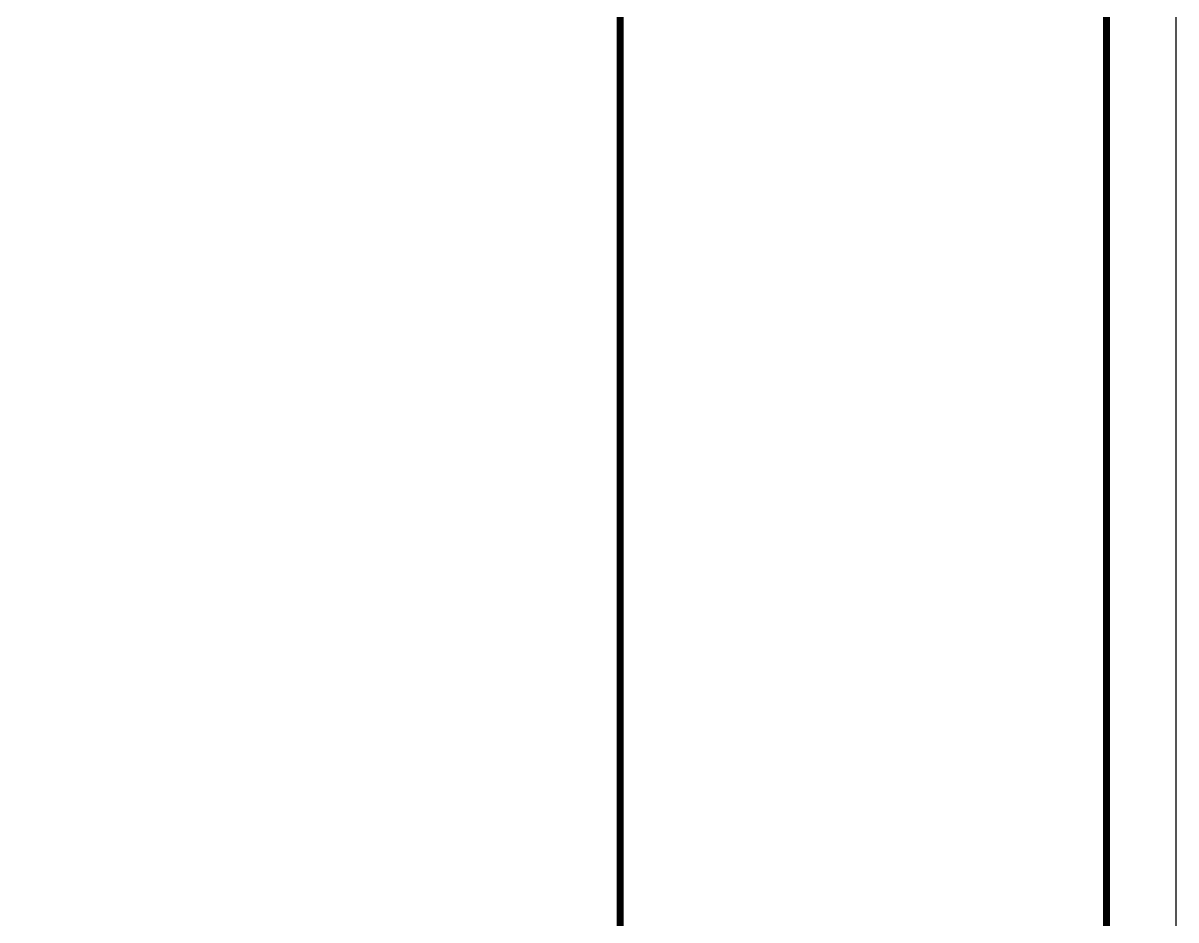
# Model space of a CAD drawing. Extents: x 1252172 to 1336272, y -987752 to -826269.
# Drawn here: x 1319680 to 1336272, y -888523 to -875611 of the extents above; entities that cross this region are included whole.
import ezdxf
from ezdxf.enums import TextEntityAlignment as Align

# ---------------------------------------------------------------- set-up
doc = ezdxf.new("R2010")
doc.units = 0
doc.header["$LTSCALE"] = 1000
for name, color, linetype in [('BTTK', 7, 'Continuous'), ('PUB_TITLE', 7, 'Continuous'), ('电-标注', 1, 'Continuous')]:
    doc.layers.add(name, color=color, linetype=linetype)
doc.layers.add('yichutu', color=7, linetype='Continuous', true_color=0xffffff, plot=False)
doc.styles.add('HZ(TK)', font='geniso.shx', dxfattribs={"width": 0.9, "bigfont": 'hztxt.shx'})

# ---------------------------------------------------------------- blocks, each defined once
blk = doc.blocks.new('vhtemplate_2020年新竖式图框_A1')
at = {"layer": 'PUB_TITLE', "color": 7}
blk.add_lwpolyline([(0, 594), (841, 594), (841, 0), (0, 0)], close=True, dxfattribs=at)
at = {"layer": 'PUB_TITLE', "const_width": 1}
blk.add_lwpolyline([(25, 10), (831, 10), (831, 584), (25, 584)], close=True, dxfattribs=at)
blk.add_lwpolyline([(761, 10), (761, 584)], dxfattribs=at)
at = {"layer": 'BTTK', "color": 4, "style": 'HZ(TK)', "width": 0.9}
for tag, p in [('合作单位', (796, 511.5)), ('建设单位', (796, 209.5)), ('工程名称', (796, 176.5)), ('子项名称', (806, 160)), ('图纸名称', (796, 141))]:
    blk.add_attdef(tag, text='', height=3.5, dxfattribs=at).set_placement(p, align=Align.MIDDLE_CENTER)
for tag, p in [('注册证书号', (808.5, 309.01)), ('注册印章号', (808.5, 301.01)), ('设计号', (806, 193)), ('图别', (789.75, 34)), ('图号', (822.25, 34)), ('版本号', (789.75, 26)), ('日期', (822.25, 26))]:
    blk.add_attdef(tag, text='', height=3.5, dxfattribs=at).set_placement(p, align=Align.MIDDLE)
blk = doc.blocks.new('yct-841-594-84100-59400-100-1000.0')
at = {"layer": 'yichutu', "color": 7, "true_color": 0xffffff}
blk.add_lwpolyline([(0, 0), (0, 59400), (84100, 59400), (84100, 0)], close=True, dxfattribs=at)

msp = doc.modelspace()

# ---------------------------------------------------------------- block references
at = {"layer": 'yichutu'}
msp.add_blockref('yct-841-594-84100-59400-100-1000.0', (1252172, -921624), dxfattribs=at)
at = {"layer": '电-标注', "xscale": 100, "yscale": 100, "zscale": 100}
msp.add_blockref('vhtemplate_2020年新竖式图框_A1', (1252172, -921624), dxfattribs=at)

doc.saveas('drawing.dxf')
